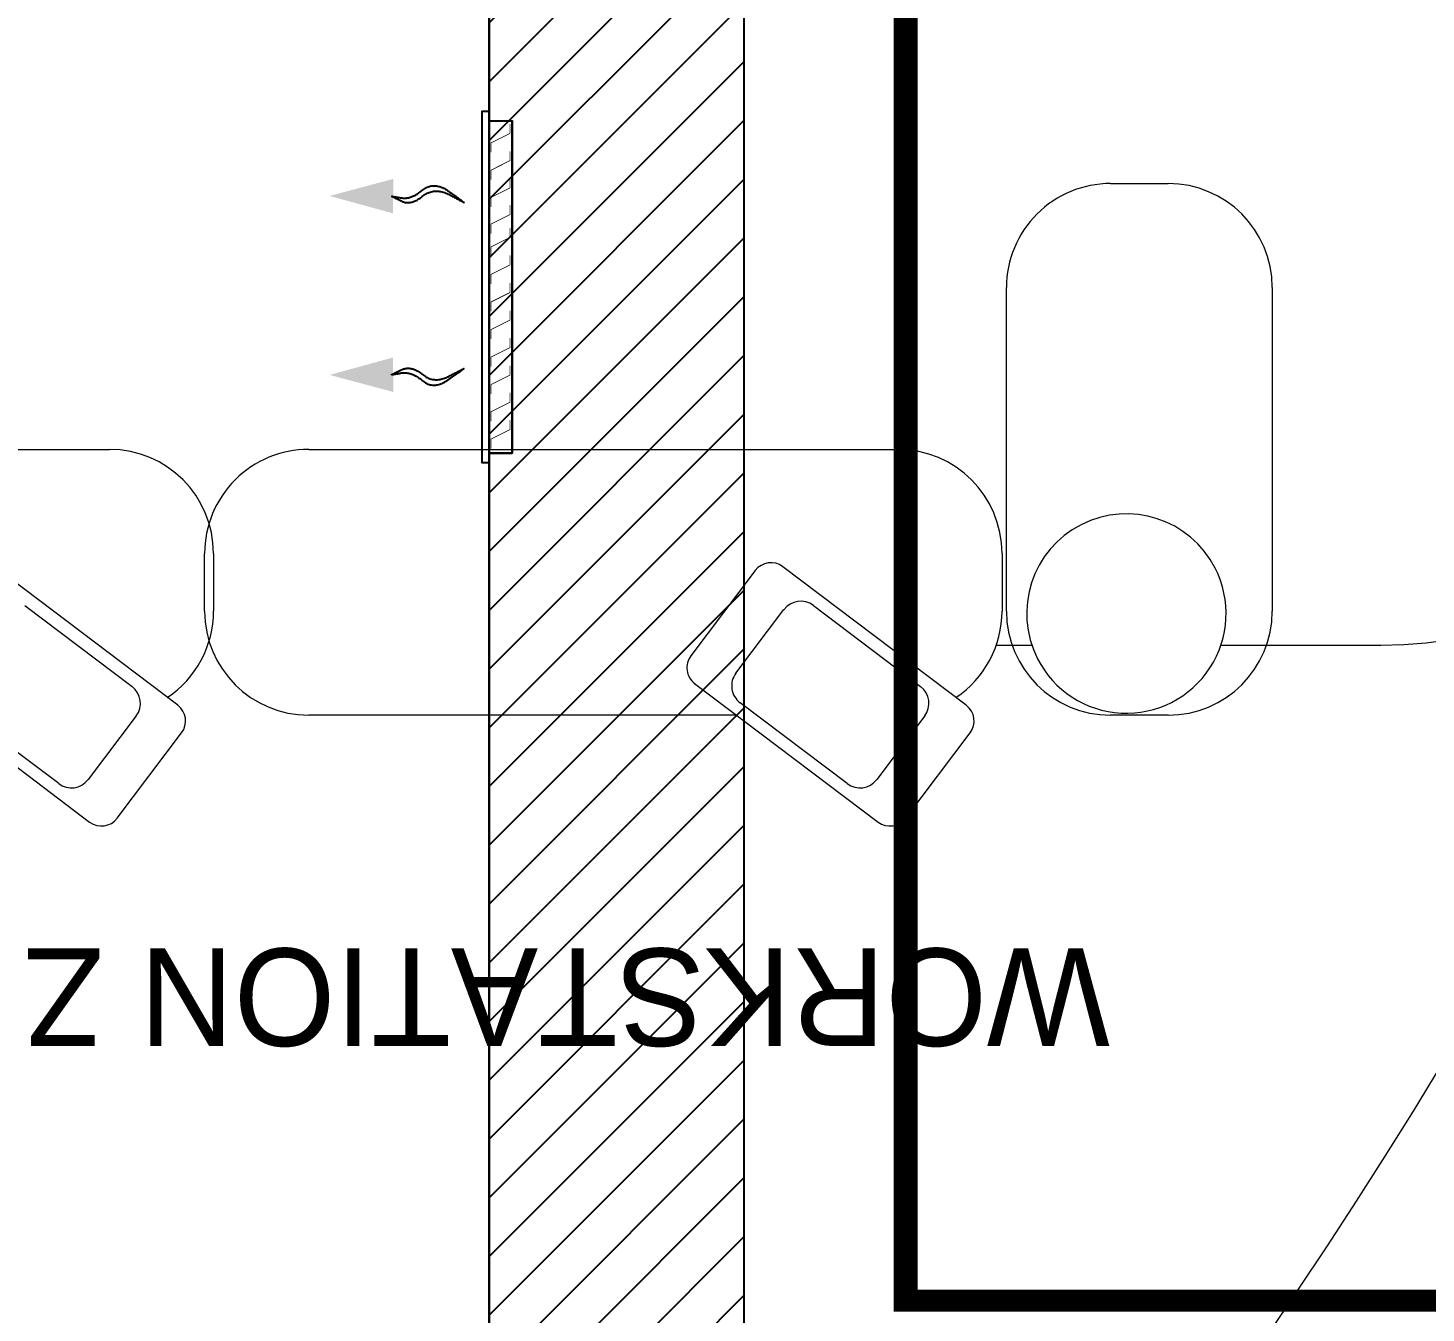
# Model space of a CAD drawing. Header units: millimetres. Extents: x -81374 to 485233, y -39075 to 157313.
# Drawn here: x 35013 to 38169, y -30379 to -27478 of the extents above; entities that cross this region are included whole.
import ezdxf
from ezdxf.enums import TextEntityAlignment as Align

# ---------------------------------------------------------------- set-up
doc = ezdxf.new("R2010")
doc.units = ezdxf.units.MM
doc.linetypes.add('CENTER', pattern=[2, 1.25, -0.25, 0.25, -0.25])
doc.linetypes.add('HIDDEN', pattern=[0.375, 0.25, -0.125])
for name, color, linetype in [('CEN', 252, 'CENTER'), ('M-HVAC ELLIPTICAL DUCT', 6, 'Continuous'), ('M-HVAC-GRIL', 6, 'Continuous'), ('M-HVAC-INSULATION', 8, 'Continuous'), ('M-HVAC-SUPP', 4, 'Continuous')]:
    doc.layers.add(name, color=color, linetype=linetype)
doc.layers.add('G-IMPT', color=8, linetype='Continuous', lineweight=5)
doc.layers.add('M HVAC GRILLE', color=6, linetype='Continuous', lineweight=13)
doc.styles.add('Herbalife_Third Floor - Furniture Layout - 210201$0$CG', font='GOTHIC.TTF')
doc.styles.get("Standard").update_dxf_attribs({"font": 'arial.ttf'})

# ---------------------------------------------------------------- blocks, each defined once
blk = doc.blocks.new('ng')
at = {"layer": 'CEN', "color": 9, "linetype": 'HIDDEN', "lineweight": 0, "ltscale": 1500, "true_color": 0xc7c8ca}
for points in [[(45314.9, 65695.4), (45314.9, 69795.4), (49414.9, 69795.4), (49414.9, 65695.4)], [(45317.3, 69795.4), (49418.5, 69795.4), (49418.5, 65694.2), (45317.3, 65694.2)]]:
    blk.add_lwpolyline(points, close=True, dxfattribs=at)
blk = doc.blocks.new('floor plan 1')
at = {"layer": 'G-IMPT', "color": 8, "ltscale": 500}
for p, q in [((21176.2, -9813.4), (21030.8, -10005.9)), ((21652.7, -10117.4), (21238.5, -9804.7)), ((22956.2, -9813.4), (22810.8, -10005.9)), ((23432.7, -10117.4), (23018.5, -9804.7)), ((21133.4, -10044), (21241.7, -9900.6)), ((21308.4, -9891.3), (21550.3, -10073.9)), ((22913.4, -10044), (23021.7, -9900.6)), ((23088.4, -9891.3), (23330.3, -10073.9)), ((20583.9, -10045.8), (20713.9, -10045.8)), ((21557.9, -10045.8), (22524, -10045.8)), ((21039.5, -10068.2), (21453.7, -10381)), ((22819.5, -10068.2), (23233.7, -10381)), ((21384.6, -10293.4), (21142.7, -10110.7)), ((23164.6, -10293.4), (22922.7, -10110.7)), ((21559.6, -10140.6), (21451.3, -10284)), ((21516, -10372.3), (21661.4, -10179.7)), ((20464.5, -10204.2), (20103.5, -10204.2)), ((20971.7, -10204.2), (20891.6, -10204.2)), ((20348.9, -11010.9), (20348.9, -10280.8)), ((20948.9, -10280.8), (20948.9, -11010.9)), ((20958.8, -10410.8), (20958.8, -10280.8)), ((22738.8, -10410.8), (22738.8, -10280.8)), ((22758.9, -10280.8), (22758.9, -10410.8)), ((22524, -10645.8), (21193.8, -10645.8)), ((24304, -10645.8), (22973.8, -10645.8)), ((20713.9, -11245.8), (20583.9, -11245.8))]:
    blk.add_line(p, q, dxfattribs=at)
for centre, radius, start, end in [((30901.2, -15868.2), 12777.8, 49.90697, 259.60318), ((21211.7, -9840.2), 44.5, 52.9456, 142.9456), ((22991.7, -9840.2), 44.5, 52.9456, 142.9456), ((21279.7, -9929.3), 47.6, 52.9456, 142.9456), ((23059.7, -9929.3), 47.6, 52.9456, 142.9456), ((21066.3, -10032.7), 44.4, 142.9456, 232.9456), ((22846.3, -10032.7), 44.4, 142.9456, 232.9456), ((20583.9, -10280.8), 235, 90, 180), ((20678.1, -10275.3), 225, 27, 207), ((20713.9, -10280.8), 235, 0, 90), ((21171.4, -10072.7), 47.6, 142.9456, 232.9456), ((22524, -10280.8), 234.9, 0, 90), ((22951.4, -10072.7), 47.6, 142.9456, 232.9456), ((21193.8, -10280.8), 235, 123.7739, 180), ((21521.6, -10111.9), 47.6, 322.9456, 52.9456), ((22973.8, -10280.8), 235, 123.7739, 180), ((21625.9, -10152.9), 44.4, 322.9456, 52.9456), ((20678.1, -10275.3), 225, 207, 27), ((20103.5, -11204.2), 1000, 90, 180), ((21413.3, -10255.3), 47.6, 232.9456, 322.9456), ((21480.5, -10345.5), 44.5, 232.9456, 322.9456), ((21193.8, -10410.8), 234.9, 180, 270), ((22524, -10410.8), 235, 270, 0), ((22973.8, -10410.8), 234.9, 180, 270), ((20583.9, -11010.9), 235, 180, 270), ((20713.9, -11010.9), 234.9, 270, 0)]:
    blk.add_arc(centre, radius, start, end, dxfattribs=at)
at = {"layer": 'CEN', "linetype": 'Continuous'}
blk.add_blockref('ng', (-28240.4, -78519.6), dxfattribs=at)
at = {"layer": 'G-IMPT', "color": 8, "ltscale": 500, "style": 'Herbalife_Third Floor - Furniture Layout - 210201$0$CG'}
blk.add_text('WORKSTATION ZONE', height=220, dxfattribs=at).set_placement((20715.4, -9519.3))
at = {"layer": 'G-IMPT', "color": 8, "ltscale": 500}
for rotation, p in [(359.9992, (39680.6, -4989.6, 0)), (359.9992, (35886.7, -10139.3, 0)), (270.0008, (28873.3, -20643.5, 0)), (359.9992, (11975.3, -26935.4, 0)), (359.9992, (15267.6, -26935.4, 0)), (359.9992, (26686.3, -26987.7, 0)), (270.0008, (15861.1, -28615, 0)), (89.9992, (23697.8, -33300.6, 0)), (89.9992, (23597.9, -35337.7, 0)), (89.9992, (23597.9, -37388.3, 0)), (359.9992, (13750.4, -37781.5, 0)), (89.9992, (23697.8, -40746.8, 0)), (89.9992, (23597.8, -44302.5, 0)), (89.9992, (23597.8, -46399.1, 0)), (89.9992, (23697.8, -48339.8, 0)), (89.9992, (23697.8, -54280, 0)), (359.9992, (27418.1, -55702.4, 0)), (89.9992, (9671.9, -65856.5, 0)), (359.9992, (4684.1, -67403.4, 0)), (359.9992, (8737.2, -67403.4, 0))]:
    blk.add_attdef('PARTITIONTYPE', text='', height=200, rotation=rotation, dxfattribs=at).set_placement(p, align=Align.MIDDLE_CENTER)
blk = doc.blocks.new('RAAAA')
at = {"linetype": 'Continuous', "ltscale": 1000}
for points in [[(363.4, 0, 0), (363.4, 0, 0), (363.7, -0.1, 0), (364.2, -0.1, 0), (364.8, -0.3, 0), (365.6, -0.4, 0), (366.7, -0.6, 0), (367.9, -0.8, 0), (369.2, -1, 0), (370.8, -1.3, 0), (372.5, -1.6, 0), (374.5, -1.9, 0), (376.6, -2.3, 0), (378.9, -2.7, 0), (381.4, -3.1, 0), (384, -3.6, 0), (386.9, -4.1, 0), (389.9, -4.6, 0), (393.2, -5.2, 0), (396.6, -5.8, 0), (400.1, -6.4, 0), (403.9, -7, 0), (407.9, -7.7, 0), (412, -8.4, 0), (416.3, -9.2, 0), (420.8, -10, 0), (420.8, -10, 0), (425.5, -10.6, 0), (430.1, -11.1, 0), (434.8, -11.4, 0), (439.5, -11.5, 0), (444.2, -11.3, 0), (449, -10.9, 0), (453.8, -10.4, 0), (458.7, -9.6, 0), (463.6, -8.6, 0), (468.5, -7.4, 0), (473.4, -5.9, 0), (478.4, -4.3, 0), (483.4, -2.5, 0), (488.4, -0.4, 0), (493.5, 1.9, 0), (498.6, 4.3, 0), (503.8, 7, 0), (508.9, 9.9, 0), (514.1, 13, 0), (519.4, 16.3, 0), (524.6, 19.9, 0), (529.9, 23.6, 0), (535.3, 27.6, 0), (540.6, 31.7, 0), (546.1, 36.1, 0), (546.1, 36.1, 0), (551.5, 40.4, 0), (557, 44.3, 0), (562.6, 47.8, 0), (568.3, 51, 0), (574, 53.7, 0), (579.8, 56.1, 0), (585.6, 58.1, 0), (591.5, 59.7, 0), (597.5, 60.9, 0), (603.6, 61.8, 0), (609.7, 62.2, 0), (615.9, 62.3, 0), (622.1, 62, 0), (628.4, 61.3, 0), (634.8, 60.2, 0), (641.3, 58.7, 0), (647.8, 56.9, 0), (654.4, 54.7, 0), (661, 52, 0), (667.8, 49.1, 0), (674.5, 45.7, 0), (681.4, 41.9, 0), (688.3, 37.8, 0), (695.3, 33.2, 0), (702.3, 28.3, 0), (702.3, 28.3, 0), (709.3, 23.3, 0), (716, 18.5, 0), (722.3, 13.9, 0), (728.4, 9.5, 0), (734.2, 5.3, 0), (739.8, 1.4, 0), (745, -2.4, 0), (750, -6, 0), (754.6, -9.4, 0), (759, -12.5, 0), (763.1, -15.5, 0), (767, -18.3, 0), (770.5, -20.8, 0), (773.8, -23.2, 0), (776.7, -25.3, 0), (779.4, -27.2, 0), (781.8, -29, 0), (784, -30.5, 0), (785.8, -31.8, 0), (787.4, -33, 0), (788.6, -33.9, 0), (789.6, -34.6, 0), (790.3, -35.1, 0), (790.8, -35.4, 0), (790.9, -35.5, 0)], [(363.4, 0, 0), (363.4, 0, 0), (363.7, -0.2, 0), (364.2, -0.4, 0), (364.8, -0.7, 0), (365.6, -1.1, 0), (366.7, -1.6, 0), (367.9, -2.2, 0), (369.2, -2.9, 0), (370.8, -3.7, 0), (372.5, -4.5, 0), (374.5, -5.5, 0), (376.6, -6.5, 0), (378.9, -7.6, 0), (381.4, -8.8, 0), (384, -10.1, 0), (386.9, -11.5, 0), (389.9, -13, 0), (393.2, -14.6, 0), (396.6, -16.3, 0), (400.1, -18, 0), (403.9, -19.9, 0), (407.9, -21.8, 0), (412, -23.9, 0), (416.3, -26, 0), (420.8, -28.2, 0), (420.8, -28.2, 0), (425.5, -30.3, 0), (430.1, -32.2, 0), (434.8, -33.7, 0), (439.5, -35, 0), (444.2, -36.1, 0), (449, -36.9, 0), (453.8, -37.4, 0), (458.7, -37.6, 0), (463.6, -37.6, 0), (468.5, -37.3, 0), (473.4, -36.7, 0), (478.4, -35.8, 0), (483.4, -34.7, 0), (488.4, -33.3, 0), (493.5, -31.7, 0), (498.6, -29.8, 0), (503.8, -27.6, 0), (508.9, -25.1, 0), (514.1, -22.4, 0), (519.4, -19.4, 0), (524.6, -16.1, 0), (529.9, -12.6, 0), (535.3, -8.8, 0), (540.6, -4.7, 0), (546.1, -0.3, 0), (546.1, -0.3, 0), (551.5, 4, 0), (557, 8, 0), (562.6, 11.6, 0), (568.3, 15, 0), (574, 18, 0), (579.8, 20.7, 0), (585.6, 23.1, 0), (591.5, 25.1, 0), (597.5, 26.8, 0), (603.6, 28.2, 0), (609.7, 29.3, 0), (615.9, 30, 0), (622.1, 30.5, 0), (628.4, 30.5, 0), (634.8, 30.3, 0), (641.3, 29.8, 0), (647.8, 28.9, 0), (654.4, 27.7, 0), (661, 26.1, 0), (667.8, 24.3, 0), (674.5, 22.1, 0), (681.4, 19.6, 0), (688.3, 16.7, 0), (695.3, 13.6, 0), (702.3, 10.1, 0), (702.3, 10.1, 0), (709.3, 6.5, 0), (716, 3.1, 0), (722.3, -0.2, 0), (728.4, -3.3, 0), (734.2, -6.3, 0), (739.8, -9.2, 0), (745, -11.9, 0), (750, -14.4, 0), (754.6, -16.8, 0), (759, -19.1, 0), (763.1, -21.2, 0), (767, -23.2, 0), (770.5, -25, 0), (773.8, -26.7, 0), (776.7, -28.2, 0), (779.4, -29.6, 0), (781.8, -30.8, 0), (784, -31.9, 0), (785.8, -32.9, 0), (787.4, -33.7, 0), (788.6, -34.3, 0), (789.6, -34.9, 0), (790.3, -35.2, 0), (790.8, -35.4, 0), (790.9, -35.5, 0)]]:
    blk.add_polyline3d(points, dxfattribs=at)
blk.add_solid([(373.4, 101.3), (0, 0), (373.4, -101.3)], dxfattribs=at)
blk = doc.blocks.new('zw$77DE')
at = {"layer": 'M-HVAC-GRIL', "linetype": 'ByBlock'}
blk.add_lwpolyline([(0, 750), (0, 771.4), (-17.1, 771.4), (-17.1, -21.4), (0, -21.4), (0, 0), (0, 750), (51.4, 750), (51.4, 0), (0, 0), (51.4, 0), (51.4, 750), (51.4, 750)], dxfattribs=at)
at = {"layer": 'M-HVAC-GRIL', "lineweight": 0, "const_width": 1.71}
for points in [[(3.9, 678.6), (3.9, 700.1), (46.7, 721.5), (46.7, 742.9)], [(3.9, 617.2), (3.9, 638.6), (46.7, 660.1), (46.7, 681.5)], [(3.9, 555.8), (3.9, 577.2), (46.7, 598.6), (46.7, 620.1)], [(3.9, 495.6), (3.9, 517.1), (46.7, 538.5), (46.7, 559.9)], [(3.9, 444), (3.9, 465.4), (46.7, 486.8), (46.7, 508.3)], [(3.9, 381.8), (3.9, 403.2), (46.7, 424.7), (46.7, 446.1)], [(3.9, 319.7), (3.9, 341.1), (46.7, 362.5), (46.7, 384)], [(3.9, 257.5), (3.9, 279), (46.7, 300.4), (46.7, 321.8)], [(3.9, 195.4), (3.9, 216.8), (46.7, 238.2), (46.7, 259.7)], [(3.9, 133.2), (3.9, 154.7), (46.7, 176.1), (46.7, 197.5)], [(3.9, 71.8), (3.9, 93.2), (46.7, 114.7), (46.7, 136.1)], [(3.9, 10.4), (3.9, 31.8), (46.7, 53.2), (46.7, 74.7)]]:
    blk.add_lwpolyline(points, dxfattribs=at)
at = {"layer": 'M-HVAC-SUPP'}
for p, xscale, yscale, zscale, rotation in [((-360.3, 580.5), 0.3839999997941416, 0.3839999997941416, 0.3839999997941416, 359.7971218112731), ((-360.3, 176.5), -0.3839999997941415, 0.3839999997941436, 0.3839999997941436, 180.2028781887378)]:
    blk.add_blockref('RAAAA', p, dxfattribs=dict(at, xscale=xscale, yscale=yscale, zscale=zscale, rotation=rotation))
blk = doc.blocks.new('jyfhg')
at = {"layer": 'M HVAC GRILLE', "color": 7}
blk.add_blockref('zw$77DE', (-100, -700), dxfattribs=at)

msp = doc.modelspace()

# ---------------------------------------------------------------- hatches: boundary and pattern name
at = {"layer": 'M-HVAC-INSULATION'}
h = msp.add_hatch(dxfattribs=at)
h.set_pattern_fill('ANSI31', color=26, scale=750, angle=360, style=0)
h.set_pattern_definition([(45, (496839.4, -83091.07), (-66.29126, 66.29126), [])])
h.paths.add_polyline_path([(36054.4, -25311.3), (36629.4, -25311.3), (36629.4, -37887.9), (36054.4, -37887.9)])

# ---------------------------------------------------------------- linework, layer by layer
at = {"layer": 'CEN', "color": 11, "linetype": 'HIDDEN', "lineweight": 0, "ltscale": 1500, "const_width": 50}
for points in [[(41093.9, -30351.2), (36992.6, -30351.2), (36992.6, -26249.9), (41093.9, -26249.9)], [(41096.3, -26251.2), (41096.3, -30351.2), (36996.3, -30351.2), (36996.3, -26251.2)]]:
    msp.add_lwpolyline(points, close=True, dxfattribs=at)
at = {"layer": 'M-HVAC ELLIPTICAL DUCT', "linetype": 'Continuous'}
for p, q in [((36054.4, -25311.3), (36054.4, -37887.9)), ((36629.4, -25311.3), (36629.4, -37887.9))]:
    msp.add_line(p, q, dxfattribs=at)
msp.add_lwpolyline([(36054.4, -25311.3), (36629.4, -25311.3), (36629.4, -37887.9), (36054.4, -37887.9)], close=True, dxfattribs=at)

# ---------------------------------------------------------------- block references
at = {"linetype": 'Continuous', "rotation": 180}
msp.add_blockref('floor plan 1', (58170.8, -39075.4), dxfattribs=at)
at = {"layer": 'M HVAC GRILLE', "color": 0, "rotation": 359.9999999999946}
msp.add_blockref('jyfhg', (36154.4, -27738.1), dxfattribs=at)

doc.saveas('drawing.dxf')
